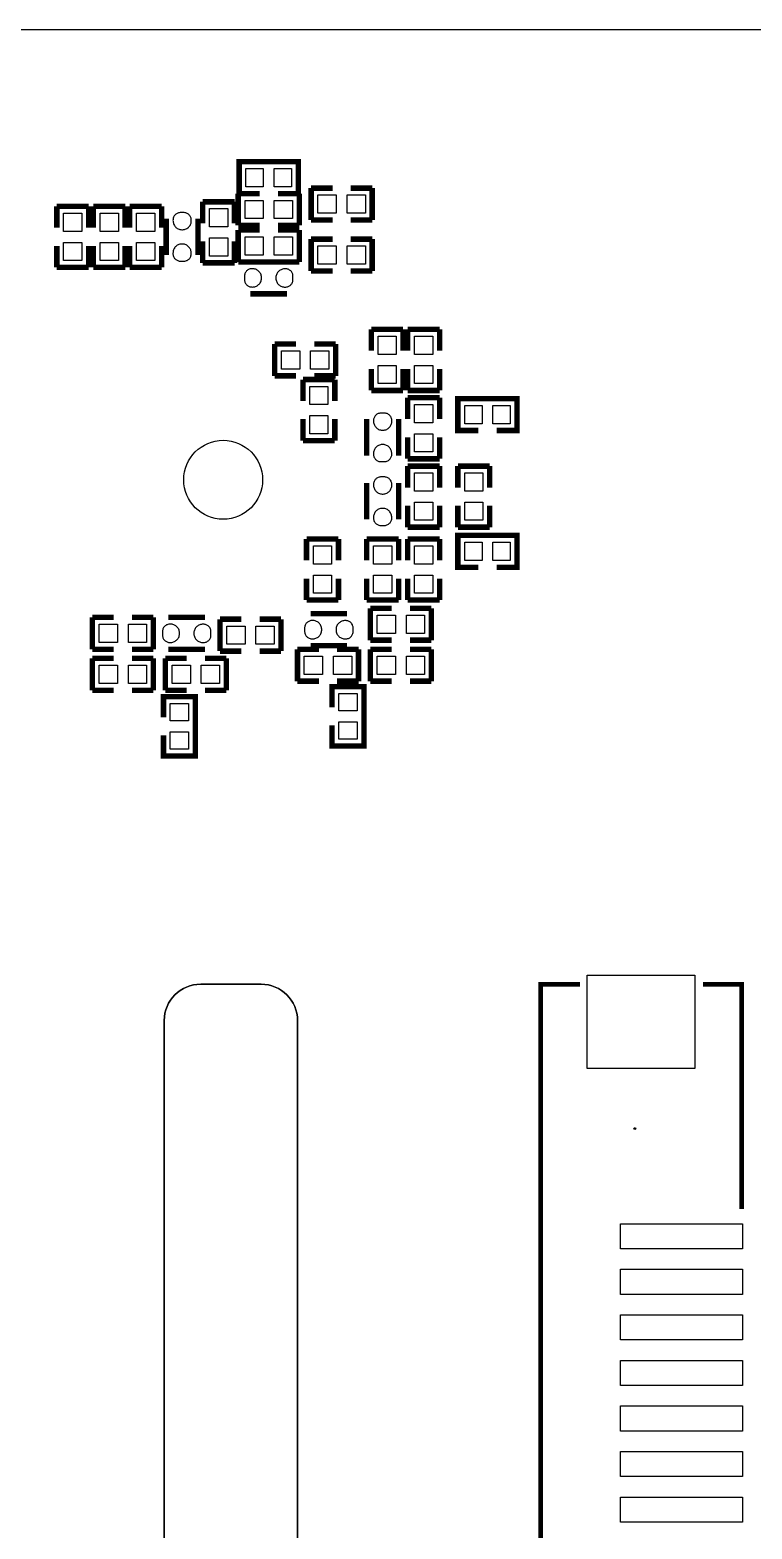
# Model space of a CAD drawing. Extents: x 0 to 103, y -4 to 106.
# Drawn here: x 44.4 to 64.52, y 58.22 to 100 of the extents above; entities that cross this region are included whole.
import ezdxf

# ---------------------------------------------------------------- set-up
doc = ezdxf.new("R2010")
doc.units = 0
for name, color, linetype in [('BG_OUTLINE', 254, 'CONTINUOUS'), ('PG_SILKSCREEN_TOP', 254, 'CONTINUOUS'), ('PIN_TOP', 80, 'CONTINUOUS')]:
    doc.layers.add(name, color=color, linetype=linetype)

msp = doc.modelspace()

# ---------------------------------------------------------------- linework, layer by layer
at = {"layer": 'BG_OUTLINE'}
for points in [[(2.54, 0), (97.460003, 0, 0.414214), (100.000003, 2.54), (100.000003, 97.460003, 0.414214), (97.460003, 100.000003), (2.54, 100.000003, 0.414214), (0, 97.460003), (0, 2.54, 0.414214), (2.54, 0)], [(48.1425, 36.284002), (48.1425, 72.392007, -0.414209), (49.1585, 73.408007)], [(49.1585, 73.408007), (50.841504, 73.408007, -0.414209), (51.857504, 72.392007), (51.857504, 36.284002)]]:
    msp.add_lwpolyline(points, format="xyb", dxfattribs=at)
msp.add_lwpolyline([(49.1585, 73.408007, 0.414209), (48.1425, 72.392007), (48.1425, 36.284002, 0.414214), (49.1585, 35.268002), (50.841504, 35.268002, 0.414214), (51.857504, 36.284002), (51.857504, 72.392007, 0.414209), (50.841504, 73.408007)], format="xyb", close=True, dxfattribs=at)
at = {"layer": 'PG_SILKSCREEN_TOP'}
for points, const_width in [([(50.8, 95.4405), (50.2285, 95.4405), (50.2285, 96.3295), (51.8795, 96.3295), (51.8795, 95.4405), (51.308, 95.4405)], 0.1524), ([(52.832, 95.5929), (52.2351, 95.5929)], 0.1524), ([(52.2351, 95.5929), (52.2351, 94.7039)], 0.1524), ([(53.9369, 95.5929), (53.34, 95.5929)], 0.1524), ([(53.9369, 94.7039), (53.9369, 95.5929)], 0.1524), ([(50.101449, 95.2119), (49.212449, 95.2119)], 0.1524), ([(49.212449, 95.2119), (49.212449, 94.615)], 0.1524), ([(50.101449, 94.615), (50.101449, 95.2119)], 0.1524), ([(50.8, 95.4405), (50.2031, 95.4405)], 0.1524), ([(50.2031, 95.4405), (50.2031, 94.5515)], 0.1524), ([(51.9049, 95.4405), (51.308, 95.4405)], 0.1524), ([(51.9049, 94.5515), (51.9049, 95.4405)], 0.1524), ([(46.037449, 95.0849), (45.148449, 95.0849)], 0.1524), ([(45.148449, 95.0849), (45.148449, 94.488)], 0.1524), ([(46.037449, 94.488), (46.037449, 95.0849)], 0.1524), ([(47.0535, 95.0849), (46.1645, 95.0849)], 0.1524), ([(46.1645, 95.0849), (46.1645, 94.488)], 0.1524), ([(47.0535, 94.488), (47.0535, 95.0849)], 0.1524), ([(48.069449, 95.0849), (47.180449, 95.0849)], 0.1524), ([(47.180449, 95.0849), (47.180449, 94.488)], 0.1524), ([(48.069449, 94.488), (48.069449, 95.0849)], 0.1524), ([(48.1965, 93.726), (48.1965, 94.742)], 0.1524), ([(49.0855, 94.742), (49.0855, 93.726)], 0.1524), ([(50.2031, 94.5515), (50.8, 94.5515)], 0.1524), ([(50.8, 94.4245), (50.2031, 94.4245)], 0.1524), ([(50.2031, 94.4245), (50.2031, 93.5355)], 0.1524), ([(51.308, 94.5515), (51.9049, 94.5515)], 0.1524), ([(51.9049, 94.4245), (51.308, 94.4245)], 0.1524), ([(51.9049, 93.5355), (51.9049, 94.4245)], 0.1524), ([(52.2351, 94.7039), (52.832, 94.7039)], 0.1524), ([(53.34, 94.7039), (53.9369, 94.7039)], 0.1524), ([(45.148449, 93.98), (45.148449, 93.3831)], 0.1524), ([(46.037449, 93.3831), (46.037449, 93.98)], 0.1524), ([(46.1645, 93.98), (46.1645, 93.3831)], 0.1524), ([(47.0535, 93.3831), (47.0535, 93.98)], 0.1524), ([(47.180449, 93.98), (47.180449, 93.3831)], 0.1524), ([(48.069449, 93.3831), (48.069449, 93.98)], 0.1524), ([(49.212449, 94.107), (49.212449, 93.5101)], 0.1524), ([(50.101449, 93.5101), (50.101449, 94.107)], 0.1524), ([(52.832, 94.1705), (52.2351, 94.1705)], 0.1524), ([(52.2351, 94.1705), (52.2351, 93.2815)], 0.1524), ([(53.9369, 94.1705), (53.34, 94.1705)], 0.1524), ([(53.9369, 93.2815), (53.9369, 94.1705)], 0.1524), ([(49.212449, 93.5101), (50.101449, 93.5101)], 0.1524), ([(50.2031, 93.5355), (50.8, 93.5355)], 0.1524), ([(50.546, 93.5355), (51.562, 93.5355)], 0.1524), ([(51.308, 93.5355), (51.9049, 93.5355)], 0.1524), ([(45.148449, 93.3831), (46.037449, 93.3831)], 0.1524), ([(46.1645, 93.3831), (47.0535, 93.3831)], 0.1524), ([(47.180449, 93.3831), (48.069449, 93.3831)], 0.1524), ([(52.2351, 93.2815), (52.832, 93.2815)], 0.1524), ([(53.34, 93.2815), (53.9369, 93.2815)], 0.1524), ([(51.562, 92.6465), (50.546, 92.6465)], 0.1524), ([(54.8005, 91.6559), (53.9115, 91.6559)], 0.1524), ([(53.9115, 91.6559), (53.9115, 91.059)], 0.1524), ([(54.8005, 91.059), (54.8005, 91.6559)], 0.1524), ([(55.8165, 91.6559), (54.9275, 91.6559)], 0.1524), ([(54.9275, 91.6559), (54.9275, 91.059)], 0.1524), ([(55.8165, 91.059), (55.8165, 91.6559)], 0.1524), ([(51.816, 91.2495), (51.2191, 91.2495)], 0.1524), ([(51.2191, 91.2495), (51.2191, 90.3605)], 0.1524), ([(52.9209, 91.2495), (52.324, 91.2495)], 0.1524), ([(52.9209, 90.3605), (52.9209, 91.2495)], 0.1524), ([(51.2191, 90.3605), (51.816, 90.3605)], 0.1524), ([(52.8955, 90.2589), (52.0065, 90.2589)], 0.1524), ([(52.0065, 90.2589), (52.0065, 89.662)], 0.1524), ([(52.324, 90.3605), (52.9209, 90.3605)], 0.1524), ([(52.8955, 89.662), (52.8955, 90.2589)], 0.1524), ([(53.9115, 90.551), (53.9115, 89.9541)], 0.1524), ([(54.8005, 89.9541), (54.8005, 90.551)], 0.1524), ([(54.9275, 90.551), (54.9275, 89.9541)], 0.1524), ([(55.8165, 89.9541), (55.8165, 90.551)], 0.1524), ([(53.9115, 89.9541), (54.8005, 89.9541)], 0.1524), ([(54.9275, 89.9541), (55.8165, 89.9541)], 0.1524), ([(55.8165, 89.7509), (54.9275, 89.7509)], 0.1524), ([(54.9275, 89.7509), (54.9275, 89.154)], 0.1524), ([(55.8165, 89.154), (55.8165, 89.7509)], 0.1524), ([(56.896, 88.8365), (56.3245, 88.8365), (56.3245, 89.7255), (57.9755, 89.7255), (57.9755, 88.8365), (57.404, 88.8365)], 0.1524), ([(52.0065, 89.154), (52.0065, 88.5571)], 0.1524), ([(52.8955, 88.5571), (52.8955, 89.154)], 0.1524), ([(53.7845, 88.138), (53.7845, 89.154)], 0.1524), ([(54.6735, 89.154), (54.6735, 88.138)], 0.1524), ([(52.0065, 88.5571), (52.8955, 88.5571)], 0.1524), ([(54.9275, 88.646), (54.9275, 88.0491)], 0.1524), ([(55.8165, 88.0491), (55.8165, 88.646)], 0.1524), ([(54.9275, 88.0491), (55.8165, 88.0491)], 0.1524), ([(55.8165, 87.8459), (54.9275, 87.8459)], 0.1524), ([(54.9275, 87.8459), (54.9275, 87.249)], 0.1524), ([(55.8165, 87.249), (55.8165, 87.8459)], 0.1524), ([(57.2135, 87.8459), (56.3245, 87.8459)], 0.1524), ([(56.3245, 87.8459), (56.3245, 87.249)], 0.1524), ([(57.2135, 87.249), (57.2135, 87.8459)], 0.1524), ([(53.7845, 86.36), (53.7845, 87.376)], 0.1524), ([(54.6735, 87.376), (54.6735, 86.36)], 0.1524), ([(54.9275, 86.741), (54.9275, 86.1441)], 0.1524), ([(55.8165, 86.1441), (55.8165, 86.741)], 0.1524), ([(56.3245, 86.741), (56.3245, 86.1441)], 0.1524), ([(57.2135, 86.1441), (57.2135, 86.741)], 0.1524), ([(54.9275, 86.1441), (55.8165, 86.1441)], 0.1524), ([(56.3245, 86.1441), (57.2135, 86.1441)], 0.1524), ([(52.9971, 85.8139), (52.1081, 85.8139)], 0.1524), ([(52.1081, 85.8139), (52.1081, 85.217)], 0.1524), ([(52.9971, 85.217), (52.9971, 85.8139)], 0.1524), ([(54.6735, 85.8139), (53.7845, 85.8139)], 0.1524), ([(53.7845, 85.8139), (53.7845, 85.217)], 0.1524), ([(54.6735, 85.217), (54.6735, 85.8139)], 0.1524), ([(55.8165, 85.8139), (54.9275, 85.8139)], 0.1524), ([(54.9275, 85.8139), (54.9275, 85.217)], 0.1524), ([(55.8165, 85.217), (55.8165, 85.8139)], 0.1524), ([(56.896, 85.0265), (56.3245, 85.0265), (56.3245, 85.9155), (57.9755, 85.9155), (57.9755, 85.0265), (57.404, 85.0265)], 0.1524), ([(52.1081, 84.709), (52.1081, 84.1121)], 0.1524), ([(52.9971, 84.1121), (52.9971, 84.709)], 0.1524), ([(53.7845, 84.709), (53.7845, 84.1121)], 0.1524), ([(54.6735, 84.1121), (54.6735, 84.709)], 0.1524), ([(54.9275, 84.709), (54.9275, 84.1121)], 0.1524), ([(55.8165, 84.1121), (55.8165, 84.709)], 0.1524), ([(52.1081, 84.1121), (52.9971, 84.1121)], 0.1524), ([(53.7845, 84.1121), (54.6735, 84.1121)], 0.1524), ([(54.9275, 84.1121), (55.8165, 84.1121)], 0.1524), ([(46.736, 83.6295), (46.1391, 83.6295)], 0.1524), ([(46.1391, 83.6295), (46.1391, 82.7405)], 0.1524), ([(47.8409, 83.6295), (47.244, 83.6295)], 0.1524), ([(47.8409, 82.7405), (47.8409, 83.6295)], 0.1524), ([(48.26, 83.6295), (49.276, 83.6295)], 0.1524), ([(50.292, 83.5787), (49.6951, 83.5787)], 0.1524), ([(49.6951, 83.5787), (49.6951, 82.6897)], 0.1524), ([(51.3969, 83.5787), (50.8, 83.5787)], 0.1524), ([(51.3969, 82.6897), (51.3969, 83.5787)], 0.1524), ([(52.2224, 83.7311), (53.2384, 83.7311)], 0.1524), ([(54.483, 83.8835), (53.8861, 83.8835)], 0.1524), ([(53.8861, 83.8835), (53.8861, 82.9945)], 0.1524), ([(55.5879, 83.8835), (54.991, 83.8835)], 0.1524), ([(55.5879, 82.9945), (55.5879, 83.8835)], 0.1524), ([(46.1391, 82.7405), (46.736, 82.7405)], 0.1524), ([(47.244, 82.7405), (47.8409, 82.7405)], 0.1524), ([(49.276, 82.7405), (48.26, 82.7405)], 0.1524), ([(49.6951, 82.6897), (50.292, 82.6897)], 0.1524), ([(50.8, 82.6897), (51.3969, 82.6897)], 0.1524), ([(52.451, 82.7405), (51.8541, 82.7405)], 0.1524), ([(51.8541, 82.7405), (51.8541, 81.8515)], 0.1524), ([(53.2384, 82.8421), (52.2224, 82.8421)], 0.1524), ([(53.5559, 82.7405), (52.959, 82.7405)], 0.1524), ([(53.5559, 81.8515), (53.5559, 82.7405)], 0.1524), ([(53.8861, 82.9945), (54.483, 82.9945)], 0.1524), ([(54.483, 82.7405), (53.8861, 82.7405)], 0.1524), ([(53.8861, 82.7405), (53.8861, 81.8515)], 0.1524), ([(54.991, 82.9945), (55.5879, 82.9945)], 0.1524), ([(55.5879, 82.7405), (54.991, 82.7405)], 0.1524), ([(55.5879, 81.8515), (55.5879, 82.7405)], 0.1524), ([(46.736, 82.4865), (46.1391, 82.4865)], 0.1524), ([(46.1391, 82.4865), (46.1391, 81.5975)], 0.1524), ([(47.8409, 82.4865), (47.244, 82.4865)], 0.1524), ([(47.8409, 81.5975), (47.8409, 82.4865)], 0.1524), ([(48.768, 82.4865), (48.1711, 82.4865)], 0.1524), ([(48.1711, 82.4865), (48.1711, 81.5975)], 0.1524), ([(49.8729, 82.4865), (49.276, 82.4865)], 0.1524), ([(49.8729, 81.5975), (49.8729, 82.4865)], 0.1524), ([(51.8541, 81.8515), (52.451, 81.8515)], 0.1524), ([(52.959, 81.8515), (53.5559, 81.8515)], 0.1524), ([(53.8861, 81.8515), (54.483, 81.8515)], 0.1524), ([(54.991, 81.8515), (55.5879, 81.8515)], 0.1524), ([(46.1391, 81.5975), (46.736, 81.5975)], 0.1524), ([(47.244, 81.5975), (47.8409, 81.5975)], 0.1524), ([(48.1203, 80.8482), (48.1203, 81.4197), (49.0093, 81.4197), (49.0093, 79.7687), (48.1203, 79.7687), (48.1203, 80.3402)], 0.1524), ([(48.1711, 81.5975), (48.768, 81.5975)], 0.1524), ([(49.276, 81.5975), (49.8729, 81.5975)], 0.1524), ([(52.8193, 81.1276), (52.8193, 81.6991), (53.7083, 81.6991), (53.7083, 80.0481), (52.8193, 80.0481), (52.8193, 80.6196)], 0.1524), ([(59.725001, 73.408007), (58.630007, 73.408007), (58.630007, 27.607997), (59.725001, 27.607997)], 0.129997), ([(64.229996, 67.145002), (64.229996, 73.408007), (63.154001, 73.408007)], 0.129997)]:
    msp.add_lwpolyline(points, dxfattribs=dict(at, const_width=const_width))
at = {"layer": 'PIN_TOP'}
for points in [[(50.9016, 96.139), (50.9016, 95.631), (50.419, 95.631), (50.419, 96.139)], [(51.689, 96.139), (51.689, 95.631), (51.2064, 95.631), (51.2064, 96.139)], [(50.3936, 94.742), (50.3936, 95.25), (50.9016, 95.25), (50.9016, 94.742)], [(51.2064, 94.742), (51.2064, 95.25), (51.7144, 95.25), (51.7144, 94.742)], [(52.4256, 94.8944), (52.4256, 95.4024), (52.9336, 95.4024), (52.9336, 94.8944)], [(53.2384, 94.8944), (53.2384, 95.4024), (53.7464, 95.4024), (53.7464, 94.8944)], [(45.846949, 94.3864), (45.338949, 94.3864), (45.338949, 94.8944), (45.846949, 94.8944)], [(46.863, 94.3864), (46.355, 94.3864), (46.355, 94.8944), (46.863, 94.8944)], [(47.878949, 94.3864), (47.370949, 94.3864), (47.370949, 94.8944), (47.878949, 94.8944)], [(48.387305, 94.716498), (48.386009, 94.692394), (48.387305, 94.668492), (48.390302, 94.644693), (48.395611, 94.620994), (48.403307, 94.598211), (48.412705, 94.576087), (48.424109, 94.555005), (48.437292, 94.534888), (48.452507, 94.516092), (48.468991, 94.498592), (48.487305, 94.482895), (48.506888, 94.468899), (48.529697, 94.457495), (48.553599, 94.4483), (48.578287, 94.441493), (48.603408, 94.43659), (48.628808, 94.434406), (48.654208, 94.434406), (48.679608, 94.43659), (48.704805, 94.441493), (48.729392, 94.4483), (48.753293, 94.457495), (48.776103, 94.468899), (48.795889, 94.482387), (48.814507, 94.497601), (48.8315, 94.514594), (48.846689, 94.53339), (48.860202, 94.553202), (48.871607, 94.574589), (48.881005, 94.596687), (48.888091, 94.619496), (48.892993, 94.643092), (48.895508, 94.666994), (48.895787, 94.691098), (48.895991, 94.712993), (48.893705, 94.734609), (48.889412, 94.755894), (48.882808, 94.776493), (48.873893, 94.79661), (48.863199, 94.815406), (48.850499, 94.832907), (48.836097, 94.849112), (48.819791, 94.863895), (48.80229, 94.876595), (48.783494, 94.887491), (48.763707, 94.896407), (48.742905, 94.903188), (48.721493, 94.907608), (48.699903, 94.909792), (48.583291, 94.909792), (48.562006, 94.907811), (48.540899, 94.903188), (48.520401, 94.89661), (48.500792, 94.887999), (48.481996, 94.877306), (48.464495, 94.864911), (48.448493, 94.850687), (48.43399, 94.83471), (48.42129, 94.817387), (48.410393, 94.798794), (48.401199, 94.779287), (48.394391, 94.758993), (48.389794, 94.737911)], [(49.910949, 94.5134), (49.402949, 94.5134), (49.402949, 95.0214), (49.910949, 95.0214)], [(45.846949, 93.5736), (45.338949, 93.5736), (45.338949, 94.0816), (45.846949, 94.0816)], [(46.863, 93.5736), (46.355, 93.5736), (46.355, 94.0816), (46.863, 94.0816)], [(47.878949, 93.5736), (47.370949, 93.5736), (47.370949, 94.0816), (47.878949, 94.0816)], [(48.894695, 93.751502), (48.895991, 93.775606), (48.894695, 93.799508), (48.891698, 93.823307), (48.886389, 93.847006), (48.878693, 93.869789), (48.869295, 93.891913), (48.857891, 93.912995), (48.844708, 93.933112), (48.829493, 93.951908), (48.813009, 93.969408), (48.794695, 93.985105), (48.775112, 93.999101), (48.752303, 94.010505), (48.728401, 94.0197), (48.703713, 94.026507), (48.678592, 94.03141), (48.653192, 94.033594), (48.627792, 94.033594), (48.602392, 94.03141), (48.577195, 94.026507), (48.552608, 94.0197), (48.528707, 94.010505), (48.505897, 93.999101), (48.486111, 93.985613), (48.467493, 93.970399), (48.4505, 93.953406), (48.435311, 93.93461), (48.421798, 93.914798), (48.410393, 93.893411), (48.400995, 93.871313), (48.393909, 93.848504), (48.389007, 93.824908), (48.386492, 93.801006), (48.386213, 93.776902), (48.386009, 93.755007), (48.388295, 93.733391), (48.392588, 93.712106), (48.399192, 93.691507), (48.408107, 93.67139), (48.418801, 93.652594), (48.431501, 93.635093), (48.445903, 93.618888), (48.462209, 93.604105), (48.47971, 93.591405), (48.498506, 93.580509), (48.518293, 93.571593), (48.539095, 93.564812), (48.560507, 93.560392), (48.582097, 93.558208), (48.698709, 93.558208), (48.719994, 93.560189), (48.741101, 93.564812), (48.761599, 93.57139), (48.781208, 93.580001), (48.800004, 93.590694), (48.817505, 93.603089), (48.833507, 93.617313), (48.84801, 93.63329), (48.86071, 93.650613), (48.871607, 93.669206), (48.880801, 93.688713), (48.887609, 93.709007), (48.892206, 93.730089)], [(49.910949, 93.7006), (49.402949, 93.7006), (49.402949, 94.2086), (49.910949, 94.2086)], [(50.3936, 93.726), (50.3936, 94.234), (50.9016, 94.234), (50.9016, 93.726)], [(51.2064, 93.726), (51.2064, 94.234), (51.7144, 94.234), (51.7144, 93.726)], [(52.4256, 93.472), (52.4256, 93.98), (52.9336, 93.98), (52.9336, 93.472)], [(53.2384, 93.472), (53.2384, 93.98), (53.7464, 93.98), (53.7464, 93.472)], [(50.571502, 92.837305), (50.595606, 92.836009), (50.619508, 92.837305), (50.643307, 92.840302), (50.667006, 92.845611), (50.689789, 92.853307), (50.711913, 92.862705), (50.732995, 92.874109), (50.753112, 92.887292), (50.771908, 92.902507), (50.789408, 92.918991), (50.805105, 92.937305), (50.819101, 92.956888), (50.830505, 92.979697), (50.8397, 93.003599), (50.846507, 93.028287), (50.85141, 93.053408), (50.853594, 93.078808), (50.853594, 93.104208), (50.85141, 93.129608), (50.846507, 93.154805), (50.8397, 93.179392), (50.830505, 93.203293), (50.819101, 93.226103), (50.805613, 93.245889), (50.790399, 93.264507), (50.773406, 93.2815), (50.75461, 93.296689), (50.734798, 93.310202), (50.713411, 93.321607), (50.691313, 93.331005), (50.668504, 93.338091), (50.644908, 93.342993), (50.621006, 93.345508), (50.596902, 93.345787), (50.575007, 93.345991), (50.553391, 93.343705), (50.532106, 93.339412), (50.511507, 93.332808), (50.49139, 93.323893), (50.472594, 93.313199), (50.455093, 93.300499), (50.438888, 93.286097), (50.424105, 93.269791), (50.411405, 93.25229), (50.400509, 93.233494), (50.391593, 93.213707), (50.384812, 93.192905), (50.380392, 93.171493), (50.378208, 93.149903), (50.378208, 93.033291), (50.380189, 93.012006), (50.384812, 92.990899), (50.39139, 92.970401), (50.400001, 92.950792), (50.410694, 92.931996), (50.423089, 92.914495), (50.437313, 92.898493), (50.45329, 92.88399), (50.470613, 92.87129), (50.489206, 92.860393), (50.508713, 92.851199), (50.529007, 92.844391), (50.550089, 92.839794)], [(51.536498, 93.344695), (51.512394, 93.345991), (51.488492, 93.344695), (51.464693, 93.341698), (51.440994, 93.336389), (51.418211, 93.328693), (51.396087, 93.319295), (51.375005, 93.307891), (51.354888, 93.294708), (51.336092, 93.279493), (51.318592, 93.263009), (51.302895, 93.244695), (51.288899, 93.225112), (51.277495, 93.202303), (51.2683, 93.178401), (51.261493, 93.153713), (51.25659, 93.128592), (51.254406, 93.103192), (51.254406, 93.077792), (51.25659, 93.052392), (51.261493, 93.027195), (51.2683, 93.002608), (51.277495, 92.978707), (51.288899, 92.955897), (51.302387, 92.936111), (51.317601, 92.917493), (51.334594, 92.9005), (51.35339, 92.885311), (51.373202, 92.871798), (51.394589, 92.860393), (51.416687, 92.850995), (51.439496, 92.843909), (51.463092, 92.839007), (51.486994, 92.836492), (51.511098, 92.836213), (51.532993, 92.836009), (51.554609, 92.838295), (51.575894, 92.842588), (51.596493, 92.849192), (51.61661, 92.858107), (51.635406, 92.868801), (51.652907, 92.881501), (51.669112, 92.895903), (51.683895, 92.912209), (51.696595, 92.92971), (51.707491, 92.948506), (51.716407, 92.968293), (51.723188, 92.989095), (51.727608, 93.010507), (51.729792, 93.032097), (51.729792, 93.148709), (51.727811, 93.169994), (51.723188, 93.191101), (51.71661, 93.211599), (51.707999, 93.231208), (51.697306, 93.250004), (51.684911, 93.267505), (51.670687, 93.283507), (51.65471, 93.29801), (51.637387, 93.31071), (51.618794, 93.321607), (51.599287, 93.330801), (51.578993, 93.337609), (51.557911, 93.342206)], [(54.61, 90.9574), (54.102, 90.9574), (54.102, 91.4654), (54.61, 91.4654)], [(55.626, 90.9574), (55.118, 90.9574), (55.118, 91.4654), (55.626, 91.4654)], [(51.9176, 91.059), (51.9176, 90.551), (51.4096, 90.551), (51.4096, 91.059)], [(52.7304, 91.059), (52.7304, 90.551), (52.2224, 90.551), (52.2224, 91.059)], [(54.61, 90.1446), (54.102, 90.1446), (54.102, 90.6526), (54.61, 90.6526)], [(55.626, 90.1446), (55.118, 90.1446), (55.118, 90.6526), (55.626, 90.6526)], [(52.197, 90.0684), (52.705, 90.0684), (52.705, 89.5604), (52.197, 89.5604)], [(55.118, 89.5604), (55.626, 89.5604), (55.626, 89.0524), (55.118, 89.0524)], [(56.9976, 89.535), (56.9976, 89.027), (56.515, 89.027), (56.515, 89.535)], [(57.785, 89.535), (57.785, 89.027), (57.3024, 89.027), (57.3024, 89.535)], [(52.197, 89.2556), (52.705, 89.2556), (52.705, 88.7476), (52.197, 88.7476)], [(53.975305, 89.128498), (53.974009, 89.104394), (53.975305, 89.080492), (53.978302, 89.056693), (53.983611, 89.032994), (53.991307, 89.010211), (54.000705, 88.988087), (54.012109, 88.967005), (54.025292, 88.946888), (54.040507, 88.928092), (54.056991, 88.910592), (54.075305, 88.894895), (54.094888, 88.880899), (54.117697, 88.869495), (54.141599, 88.8603), (54.166287, 88.853493), (54.191408, 88.84859), (54.216808, 88.846406), (54.242208, 88.846406), (54.267608, 88.84859), (54.292805, 88.853493), (54.317392, 88.8603), (54.341293, 88.869495), (54.364103, 88.880899), (54.383889, 88.894387), (54.402507, 88.909601), (54.4195, 88.926594), (54.434689, 88.94539), (54.448202, 88.965202), (54.459607, 88.986589), (54.469005, 89.008687), (54.476091, 89.031496), (54.480993, 89.055092), (54.483508, 89.078994), (54.483787, 89.103098), (54.483991, 89.124993), (54.481705, 89.146609), (54.477412, 89.167894), (54.470808, 89.188493), (54.461893, 89.20861), (54.451199, 89.227406), (54.438499, 89.244907), (54.424097, 89.261112), (54.407791, 89.275895), (54.39029, 89.288595), (54.371494, 89.299491), (54.351707, 89.308407), (54.330905, 89.315188), (54.309493, 89.319608), (54.287903, 89.321792), (54.171291, 89.321792), (54.150006, 89.319811), (54.128899, 89.315188), (54.108401, 89.30861), (54.088792, 89.299999), (54.069996, 89.289306), (54.052495, 89.276911), (54.036493, 89.262687), (54.02199, 89.24671), (54.00929, 89.229387), (53.998393, 89.210794), (53.989199, 89.191287), (53.982391, 89.170993), (53.977794, 89.149911)], [(55.118, 88.7476), (55.626, 88.7476), (55.626, 88.2396), (55.118, 88.2396)], [(54.482695, 88.163502), (54.483991, 88.187606), (54.482695, 88.211508), (54.479698, 88.235307), (54.474389, 88.259006), (54.466693, 88.281789), (54.457295, 88.303913), (54.445891, 88.324995), (54.432708, 88.345112), (54.417493, 88.363908), (54.401009, 88.381408), (54.382695, 88.397105), (54.363112, 88.411101), (54.340303, 88.422505), (54.316401, 88.4317), (54.291713, 88.438507), (54.266592, 88.44341), (54.241192, 88.445594), (54.215792, 88.445594), (54.190392, 88.44341), (54.165195, 88.438507), (54.140608, 88.4317), (54.116707, 88.422505), (54.093897, 88.411101), (54.074111, 88.397613), (54.055493, 88.382399), (54.0385, 88.365406), (54.023311, 88.34661), (54.009798, 88.326798), (53.998393, 88.305411), (53.988995, 88.283313), (53.981909, 88.260504), (53.977007, 88.236908), (53.974492, 88.213006), (53.974213, 88.188902), (53.974009, 88.167007), (53.976295, 88.145391), (53.980588, 88.124106), (53.987192, 88.103507), (53.996107, 88.08339), (54.006801, 88.064594), (54.019501, 88.047093), (54.033903, 88.030888), (54.050209, 88.016105), (54.06771, 88.003405), (54.086506, 87.992509), (54.106293, 87.983593), (54.127095, 87.976812), (54.148507, 87.972392), (54.170097, 87.970208), (54.286709, 87.970208), (54.307994, 87.972189), (54.329101, 87.976812), (54.349599, 87.98339), (54.369208, 87.992001), (54.388004, 88.002694), (54.405505, 88.015089), (54.421507, 88.029313), (54.43601, 88.04529), (54.44871, 88.062613), (54.459607, 88.081206), (54.468801, 88.100713), (54.475609, 88.121007), (54.480206, 88.142089)], [(53.975305, 87.350498), (53.974009, 87.326394), (53.975305, 87.302492), (53.978302, 87.278693), (53.983611, 87.254994), (53.991307, 87.232211), (54.000705, 87.210087), (54.012109, 87.189005), (54.025292, 87.168888), (54.040507, 87.150092), (54.056991, 87.132592), (54.075305, 87.116895), (54.094888, 87.102899), (54.117697, 87.091495), (54.141599, 87.0823), (54.166287, 87.075493), (54.191408, 87.07059), (54.216808, 87.068406), (54.242208, 87.068406), (54.267608, 87.07059), (54.292805, 87.075493), (54.317392, 87.0823), (54.341293, 87.091495), (54.364103, 87.102899), (54.383889, 87.116387), (54.402507, 87.131601), (54.4195, 87.148594), (54.434689, 87.16739), (54.448202, 87.187202), (54.459607, 87.208589), (54.469005, 87.230687), (54.476091, 87.253496), (54.480993, 87.277092), (54.483508, 87.300994), (54.483787, 87.325098), (54.483991, 87.346993), (54.481705, 87.368609), (54.477412, 87.389894), (54.470808, 87.410493), (54.461893, 87.43061), (54.451199, 87.449406), (54.438499, 87.466907), (54.424097, 87.483112), (54.407791, 87.497895), (54.39029, 87.510595), (54.371494, 87.521491), (54.351707, 87.530407), (54.330905, 87.537188), (54.309493, 87.541608), (54.287903, 87.543792), (54.171291, 87.543792), (54.150006, 87.541811), (54.128899, 87.537188), (54.108401, 87.53061), (54.088792, 87.521999), (54.069996, 87.511306), (54.052495, 87.498911), (54.036493, 87.484687), (54.02199, 87.46871), (54.00929, 87.451387), (53.998393, 87.432794), (53.989199, 87.413287), (53.982391, 87.392993), (53.977794, 87.371911)], [(55.626, 87.1474), (55.118, 87.1474), (55.118, 87.6554), (55.626, 87.6554)], [(57.023, 87.1474), (56.515, 87.1474), (56.515, 87.6554), (57.023, 87.6554)], [(54.482695, 86.385502), (54.483991, 86.409606), (54.482695, 86.433508), (54.479698, 86.457307), (54.474389, 86.481006), (54.466693, 86.503789), (54.457295, 86.525913), (54.445891, 86.546995), (54.432708, 86.567112), (54.417493, 86.585908), (54.401009, 86.603408), (54.382695, 86.619105), (54.363112, 86.633101), (54.340303, 86.644505), (54.316401, 86.6537), (54.291713, 86.660507), (54.266592, 86.66541), (54.241192, 86.667594), (54.215792, 86.667594), (54.190392, 86.66541), (54.165195, 86.660507), (54.140608, 86.6537), (54.116707, 86.644505), (54.093897, 86.633101), (54.074111, 86.619613), (54.055493, 86.604399), (54.0385, 86.587406), (54.023311, 86.56861), (54.009798, 86.548798), (53.998393, 86.527411), (53.988995, 86.505313), (53.981909, 86.482504), (53.977007, 86.458908), (53.974492, 86.435006), (53.974213, 86.410902), (53.974009, 86.389007), (53.976295, 86.367391), (53.980588, 86.346106), (53.987192, 86.325507), (53.996107, 86.30539), (54.006801, 86.286594), (54.019501, 86.269093), (54.033903, 86.252888), (54.050209, 86.238105), (54.06771, 86.225405), (54.086506, 86.214509), (54.106293, 86.205593), (54.127095, 86.198812), (54.148507, 86.194392), (54.170097, 86.192208), (54.286709, 86.192208), (54.307994, 86.194189), (54.329101, 86.198812), (54.349599, 86.20539), (54.369208, 86.214001), (54.388004, 86.224694), (54.405505, 86.237089), (54.421507, 86.251313), (54.43601, 86.26729), (54.44871, 86.284613), (54.459607, 86.303206), (54.468801, 86.322713), (54.475609, 86.343007), (54.480206, 86.364089)], [(55.626, 86.3346), (55.118, 86.3346), (55.118, 86.8426), (55.626, 86.8426)], [(57.023, 86.3346), (56.515, 86.3346), (56.515, 86.8426), (57.023, 86.8426)], [(56.9976, 85.725), (56.9976, 85.217), (56.515, 85.217), (56.515, 85.725)], [(57.785, 85.725), (57.785, 85.217), (57.3024, 85.217), (57.3024, 85.725)], [(52.8066, 85.1154), (52.2986, 85.1154), (52.2986, 85.6234), (52.8066, 85.6234)], [(54.483, 85.1154), (53.975, 85.1154), (53.975, 85.6234), (54.483, 85.6234)], [(55.118, 85.6234), (55.626, 85.6234), (55.626, 85.1154), (55.118, 85.1154)], [(52.8066, 84.3026), (52.2986, 84.3026), (52.2986, 84.8106), (52.8066, 84.8106)], [(54.483, 84.3026), (53.975, 84.3026), (53.975, 84.8106), (54.483, 84.8106)], [(55.118, 84.8106), (55.626, 84.8106), (55.626, 84.3026), (55.118, 84.3026)], [(54.0766, 83.185), (54.0766, 83.693), (54.5846, 83.693), (54.5846, 83.185)], [(54.8894, 83.185), (54.8894, 83.693), (55.3974, 83.693), (55.3974, 83.185)], [(46.8376, 83.439), (46.8376, 82.931), (46.3296, 82.931), (46.3296, 83.439)], [(47.6504, 83.439), (47.6504, 82.931), (47.1424, 82.931), (47.1424, 83.439)], [(48.285502, 82.931305), (48.309606, 82.930009), (48.333508, 82.931305), (48.357307, 82.934302), (48.381006, 82.939611), (48.403789, 82.947307), (48.425913, 82.956705), (48.446995, 82.968109), (48.467112, 82.981292), (48.485908, 82.996507), (48.503408, 83.012991), (48.519105, 83.031305), (48.533101, 83.050888), (48.544505, 83.073697), (48.5537, 83.097599), (48.560507, 83.122287), (48.56541, 83.147408), (48.567594, 83.172808), (48.567594, 83.198208), (48.56541, 83.223608), (48.560507, 83.248805), (48.5537, 83.273392), (48.544505, 83.297293), (48.533101, 83.320103), (48.519613, 83.339889), (48.504399, 83.358507), (48.487406, 83.3755), (48.46861, 83.390689), (48.448798, 83.404202), (48.427411, 83.415607), (48.405313, 83.425005), (48.382504, 83.432091), (48.358908, 83.436993), (48.335006, 83.439508), (48.310902, 83.439787), (48.289007, 83.439991), (48.267391, 83.437705), (48.246106, 83.433412), (48.225507, 83.426808), (48.20539, 83.417893), (48.186594, 83.407199), (48.169093, 83.394499), (48.152888, 83.380097), (48.138105, 83.363791), (48.125405, 83.34629), (48.114509, 83.327494), (48.105593, 83.307707), (48.098812, 83.286905), (48.094392, 83.265493), (48.092208, 83.243903), (48.092208, 83.127291), (48.094189, 83.106006), (48.098812, 83.084899), (48.10539, 83.064401), (48.114001, 83.044792), (48.124694, 83.025996), (48.137089, 83.008495), (48.151313, 82.992493), (48.16729, 82.97799), (48.184613, 82.96529), (48.203206, 82.954393), (48.222713, 82.945199), (48.243007, 82.938391), (48.264089, 82.933794)], [(49.250498, 83.438695), (49.226394, 83.439991), (49.202492, 83.438695), (49.178693, 83.435698), (49.154994, 83.430389), (49.132211, 83.422693), (49.110087, 83.413295), (49.089005, 83.401891), (49.068888, 83.388708), (49.050092, 83.373493), (49.032592, 83.357009), (49.016895, 83.338695), (49.002899, 83.319112), (48.991495, 83.296303), (48.9823, 83.272401), (48.975493, 83.247713), (48.97059, 83.222592), (48.968406, 83.197192), (48.968406, 83.171792), (48.97059, 83.146392), (48.975493, 83.121195), (48.9823, 83.096608), (48.991495, 83.072707), (49.002899, 83.049897), (49.016387, 83.030111), (49.031601, 83.011493), (49.048594, 82.9945), (49.06739, 82.979311), (49.087202, 82.965798), (49.108589, 82.954393), (49.130687, 82.944995), (49.153496, 82.937909), (49.177092, 82.933007), (49.200994, 82.930492), (49.225098, 82.930213), (49.246993, 82.930009), (49.268609, 82.932295), (49.289894, 82.936588), (49.310493, 82.943192), (49.33061, 82.952107), (49.349406, 82.962801), (49.366907, 82.975501), (49.383112, 82.989903), (49.397895, 83.006209), (49.410595, 83.02371), (49.421491, 83.042506), (49.430407, 83.062293), (49.437188, 83.083095), (49.441608, 83.104507), (49.443792, 83.126097), (49.443792, 83.242709), (49.441811, 83.263994), (49.437188, 83.285101), (49.43061, 83.305599), (49.421999, 83.325208), (49.411306, 83.344004), (49.398911, 83.361505), (49.384687, 83.377507), (49.36871, 83.39201), (49.351387, 83.40471), (49.332794, 83.415607), (49.313287, 83.424801), (49.292993, 83.431609), (49.271911, 83.436206)], [(50.3936, 83.3882), (50.3936, 82.8802), (49.8856, 82.8802), (49.8856, 83.3882)], [(51.2064, 83.3882), (51.2064, 82.8802), (50.6984, 82.8802), (50.6984, 83.3882)], [(52.247902, 83.032905), (52.272006, 83.031609), (52.295908, 83.032905), (52.319707, 83.035902), (52.343406, 83.041211), (52.366189, 83.048907), (52.388313, 83.058305), (52.409395, 83.069709), (52.429512, 83.082892), (52.448308, 83.098107), (52.465808, 83.114591), (52.481505, 83.132905), (52.495501, 83.152488), (52.506905, 83.175297), (52.5161, 83.199199), (52.522907, 83.223887), (52.52781, 83.249008), (52.529994, 83.274408), (52.529994, 83.299808), (52.52781, 83.325208), (52.522907, 83.350405), (52.5161, 83.374992), (52.506905, 83.398893), (52.495501, 83.421703), (52.482013, 83.441489), (52.466799, 83.460107), (52.449806, 83.4771), (52.43101, 83.492289), (52.411198, 83.505802), (52.389811, 83.517207), (52.367713, 83.526605), (52.344904, 83.533691), (52.321308, 83.538593), (52.297406, 83.541108), (52.273302, 83.541387), (52.251407, 83.541591), (52.229791, 83.539305), (52.208506, 83.535012), (52.187907, 83.528408), (52.16779, 83.519493), (52.148994, 83.508799), (52.131493, 83.496099), (52.115288, 83.481697), (52.100505, 83.465391), (52.087805, 83.44789), (52.076909, 83.429094), (52.067993, 83.409307), (52.061212, 83.388505), (52.056792, 83.367093), (52.054608, 83.345503), (52.054608, 83.228891), (52.056589, 83.207606), (52.061212, 83.186499), (52.06779, 83.166001), (52.076401, 83.146392), (52.087094, 83.127596), (52.099489, 83.110095), (52.113713, 83.094093), (52.12969, 83.07959), (52.147013, 83.06689), (52.165606, 83.055993), (52.185113, 83.046799), (52.205407, 83.039991), (52.226489, 83.035394)], [(53.212898, 83.540295), (53.188794, 83.541591), (53.164892, 83.540295), (53.141093, 83.537298), (53.117394, 83.531989), (53.094611, 83.524293), (53.072487, 83.514895), (53.051405, 83.503491), (53.031288, 83.490308), (53.012492, 83.475093), (52.994992, 83.458609), (52.979295, 83.440295), (52.965299, 83.420712), (52.953895, 83.397903), (52.9447, 83.374001), (52.937893, 83.349313), (52.93299, 83.324192), (52.930806, 83.298792), (52.930806, 83.273392), (52.93299, 83.247992), (52.937893, 83.222795), (52.9447, 83.198208), (52.953895, 83.174307), (52.965299, 83.151497), (52.978787, 83.131711), (52.994001, 83.113093), (53.010994, 83.0961), (53.02979, 83.080911), (53.049602, 83.067398), (53.070989, 83.055993), (53.093087, 83.046595), (53.115896, 83.039509), (53.139492, 83.034607), (53.163394, 83.032092), (53.187498, 83.031813), (53.209393, 83.031609), (53.231009, 83.033895), (53.252294, 83.038188), (53.272893, 83.044792), (53.29301, 83.053707), (53.311806, 83.064401), (53.329307, 83.077101), (53.345512, 83.091503), (53.360295, 83.107809), (53.372995, 83.12531), (53.383891, 83.144106), (53.392807, 83.163893), (53.399588, 83.184695), (53.404008, 83.206107), (53.406192, 83.227697), (53.406192, 83.344309), (53.404211, 83.365594), (53.399588, 83.386701), (53.39301, 83.407199), (53.384399, 83.426808), (53.373706, 83.445604), (53.361311, 83.463105), (53.347087, 83.479107), (53.33111, 83.49361), (53.313787, 83.50631), (53.295194, 83.517207), (53.275687, 83.526401), (53.255393, 83.533209), (53.234311, 83.537806)], [(52.5526, 82.55), (52.5526, 82.042), (52.0446, 82.042), (52.0446, 82.55)], [(53.3654, 82.55), (53.3654, 82.042), (52.8574, 82.042), (52.8574, 82.55)], [(54.0766, 82.042), (54.0766, 82.55), (54.5846, 82.55), (54.5846, 82.042)], [(54.8894, 82.042), (54.8894, 82.55), (55.3974, 82.55), (55.3974, 82.042)], [(46.8376, 82.296), (46.8376, 81.788), (46.3296, 81.788), (46.3296, 82.296)], [(47.6504, 82.296), (47.6504, 81.788), (47.1424, 81.788), (47.1424, 82.296)], [(48.3616, 81.788), (48.3616, 82.296), (48.8696, 82.296), (48.8696, 81.788)], [(49.1744, 81.788), (49.1744, 82.296), (49.6824, 82.296), (49.6824, 81.788)], [(53.5178, 81.026), (53.0098, 81.026), (53.0098, 81.5086), (53.5178, 81.5086)], [(48.8188, 80.7466), (48.3108, 80.7466), (48.3108, 81.2292), (48.8188, 81.2292)], [(53.5178, 80.2386), (53.0098, 80.2386), (53.0098, 80.7212), (53.5178, 80.7212)], [(48.8188, 79.9592), (48.3108, 79.9592), (48.3108, 80.4418), (48.8188, 80.4418)], [(62.929999, 71.057999), (59.930005, 71.057999), (59.930005, 73.657993), (62.929999, 73.657993)], [(60.854996, 66.733001), (64.25499, 66.733001), (64.25499, 66.033002), (60.854996, 66.033002)], [(60.854996, 65.463001), (64.25499, 65.463001), (64.25499, 64.763002), (60.854996, 64.763002)], [(60.854996, 64.193001), (64.25499, 64.193001), (64.25499, 63.493002), (60.854996, 63.493002)], [(60.854996, 62.923001), (64.25499, 62.923001), (64.25499, 62.223002), (60.854996, 62.223002)], [(60.854996, 61.653001), (64.25499, 61.653001), (64.25499, 60.953002), (60.854996, 60.953002)], [(60.854996, 60.383001), (64.25499, 60.383001), (64.25499, 59.683002), (60.854996, 59.683002)], [(60.854996, 59.113001), (64.25499, 59.113001), (64.25499, 58.413002), (60.854996, 58.413002)]]:
    msp.add_lwpolyline(points, close=True, dxfattribs=at)
for centre, radius in [((49.784, 87.465103), 1.099998), ((61.254996, 69.382996), 0.025006)]:
    msp.add_circle(centre, radius, dxfattribs=at)

doc.saveas('drawing.dxf')
